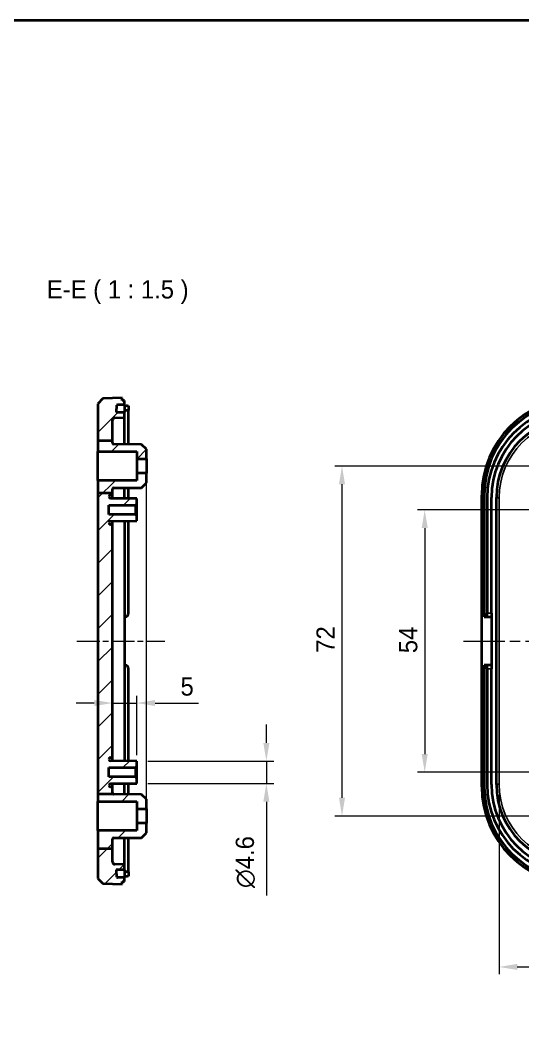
# Model space of a CAD drawing. Header units: millimetres. Extents: x 22 to 3190, y 12 to 574.
# Drawn here: x 2284.1 to 2387.4, y 224.6 to 433.5 of the extents above; entities that cross this region are included whole.
import ezdxf

# ---------------------------------------------------------------- set-up
doc = ezdxf.new("R2010")
doc.units = ezdxf.units.MM
doc.header["$LTSCALE"] = 1.5
doc.linetypes.add('CHAIN', pattern=[0.3543, 0.2362, -0.0295, 0.0591, -0.0295])
doc.layers.get('Defpoints').update_dxf_attribs({"lineweight": 25})
for name, color, linetype, lineweight in [('Border (ISO)', 7, 'Continuous', 35), ('Dimension (ISO)', 7, 'Continuous', 18), ('Sketch Geometry (ISO)', 7, 'Continuous', 18), ('Symbol (ISO)', 7, 'Continuous', 18), ('Visible (ISO)', 7, 'Continuous', 35), ('Visible Narrow (ISO)', 7, 'Continuous', 25)]:
    doc.layers.add(name, color=color, linetype=linetype, lineweight=lineweight)
doc.layers.add('Centerline (ISO)', color=7, linetype='Continuous', lineweight=18, true_color=0x80ffff)
doc.layers.add('Hatch (ISO)', color=1, linetype='Continuous', lineweight=18, true_color=0xff0000)
doc.styles.add('Note Text (TK)', font='')
doc.styles.get('Note Text (TK)').set_extended_font_data('MS PGothic')
doc.dimstyles.new('Default - Method 1b (TK)', dxfattribs={"dimscale": 1.5, "dimtxt": 2.5, "dimasz": 2.5, "dimexe": 1, "dimexo": 1.5, "dimgap": 1, "dimtad": 1, "dimtoh": 1, "dimrnd": 1e-08, "dimdsep": 46, "dimtxsty": 'Note Text (TK)', "dimcen": 0.09, "dimdle": 5, "dimclrd": 100, "dimclre": 100, "dimclrt": 7, "dimadec": 1, "dimazin": 1, "dimtfac": 1, "dimtmove": 0, "dimatfit": 3, "dimfxl": 1, "dimtolj": 1, "dimlwd": -1, "dimlwe": -1, "dimarcsym": 0})

# ---------------------------------------------------------------- blocks, each defined once
blk = doc.blocks.new('図面枠 tk図枠')
at = {"layer": 'Border (ISO)'}
blk.add_line((14.5, 289), (405.5, 289), dxfattribs=at)
blk = doc.blocks.new('*D104')
at = {"layer": 'Defpoints', "color": 0, "transparency": 16777216}
for p in [(2303.03, 296.55), (2308.03, 293.04), (2308.03, 280.05)]:
    blk.add_point(p, dxfattribs=at)
at = {"layer": 'Dimension (ISO)', "color": 100, "transparency": 16777216}
for p, q in [((2308.03, 282.3), (2308.03, 294.54)), ((2299.28, 293.04), (2295.53, 293.04)), ((2303.03, 293.04), (2308.03, 293.04)), ((2311.78, 293.04), (2320.71, 293.04))]:
    blk.add_line(p, q, dxfattribs=at)
for points in [[(2299.28, 293.67), (2299.28, 292.42), (2303.03, 293.04)], [(2311.78, 293.67), (2311.78, 292.42), (2308.03, 293.04)]]:
    blk.add_solid(points, dxfattribs=at)
at = {"layer": 'Dimension (ISO)', "color": 7, "transparency": 16777216, "insert": (2317.03, 296.42), "char_height": 3.75, "attachment_point": 4, "style": 'Note Text (TK)'}
blk.add_mtext('\\A1;5', dxfattribs=at)
blk = doc.blocks.new('*D105')
at = {"layer": 'Defpoints', "color": 0, "transparency": 16777216}
for p in [(2308.03, 281.1), (2308.03, 276.5), (2334.7, 276.5)]:
    blk.add_point(p, dxfattribs=at)
at = {"layer": 'Dimension (ISO)', "color": 100, "transparency": 16777216}
for p, q in [((2334.7, 284.85), (2334.7, 288.6)), ((2310.28, 281.1), (2336.2, 281.1)), ((2334.7, 281.1), (2334.7, 276.5)), ((2310.28, 276.5), (2336.2, 276.5)), ((2334.7, 272.75), (2334.7, 253.48))]:
    blk.add_line(p, q, dxfattribs=at)
for points in [[(2334.07, 284.85), (2335.32, 284.85), (2334.7, 281.1)], [(2334.07, 272.75), (2335.32, 272.75), (2334.7, 276.5)]]:
    blk.add_solid(points, dxfattribs=at)
at = {"layer": 'Dimension (ISO)', "color": 7, "transparency": 16777216, "insert": (2330.39, 254.98), "char_height": 3.75, "attachment_point": 4, "rotation": 90, "style": 'Note Text (TK)'}
blk.add_mtext('\\A1;\\fAIGDT|b0|i0;\\H3.7310;n\\fＭＳ Ｐゴシック|b0|i0;\\H3.7500;4.6', dxfattribs=at)
blk = doc.blocks.new('*D85')
at = {"layer": 'Defpoints', "color": 0, "transparency": 16777216}
for p in [(2402.02, 332.8), (2367.28, 278.8), (2402.02, 278.8)]:
    blk.add_point(p, dxfattribs=at)
at = {"layer": 'Dimension (ISO)', "color": 100, "transparency": 16777216}
for p, q in [((2399.77, 332.8), (2365.78, 332.8)), ((2367.28, 329.05), (2367.28, 282.55)), ((2399.77, 278.8), (2365.78, 278.8))]:
    blk.add_line(p, q, dxfattribs=at)
for points in [[(2366.66, 329.05), (2367.91, 329.05), (2367.28, 332.8)], [(2366.66, 282.55), (2367.91, 282.55), (2367.28, 278.8)]]:
    blk.add_solid(points, dxfattribs=at)
at = {"layer": 'Dimension (ISO)', "color": 7, "transparency": 16777216, "insert": (2363.91, 303.3), "char_height": 3.75, "attachment_point": 4, "rotation": 90, "style": 'Note Text (TK)'}
blk.add_mtext('\\A1;54', dxfattribs=at)
blk = doc.blocks.new('*D86')
at = {"layer": 'Defpoints', "color": 0, "transparency": 16777216}
for p in [(2393.02, 341.8), (2350.26, 269.8), (2393.02, 269.8)]:
    blk.add_point(p, dxfattribs=at)
at = {"layer": 'Dimension (ISO)', "color": 100, "transparency": 16777216}
for p, q in [((2390.77, 341.8), (2348.76, 341.8)), ((2350.26, 338.05), (2350.26, 273.55)), ((2390.77, 269.8), (2348.76, 269.8))]:
    blk.add_line(p, q, dxfattribs=at)
for points in [[(2349.63, 338.05), (2350.88, 338.05), (2350.26, 341.8)], [(2349.63, 273.55), (2350.88, 273.55), (2350.26, 269.8)]]:
    blk.add_solid(points, dxfattribs=at)
at = {"layer": 'Dimension (ISO)', "color": 7, "transparency": 16777216, "insert": (2346.88, 303.39), "char_height": 3.75, "attachment_point": 4, "rotation": 90, "style": 'Note Text (TK)'}
blk.add_mtext('\\A1;72', dxfattribs=at)
blk = doc.blocks.new('*D89')
at = {"layer": 'Defpoints', "color": 0, "transparency": 16777216}
for p in [(2382.59, 276.36), (2525.45, 276.36), (2525.45, 238.75)]:
    blk.add_point(p, dxfattribs=at)
at = {"layer": 'Dimension (ISO)', "color": 100, "transparency": 16777216}
for p, q in [((2382.59, 274.11), (2382.59, 237.25)), ((2525.45, 274.11), (2525.45, 237.25)), ((2386.34, 238.75), (2521.7, 238.75))]:
    blk.add_line(p, q, dxfattribs=at)
for points in [[(2386.34, 239.38), (2386.34, 238.13), (2382.59, 238.75)], [(2521.7, 239.38), (2521.7, 238.13), (2525.45, 238.75)]]:
    blk.add_solid(points, dxfattribs=at)
at = {"layer": 'Dimension (ISO)', "color": 7, "transparency": 16777216, "insert": (2424.95, 242.72), "char_height": 3.75, "attachment_point": 4, "style": 'Note Text (TK)'}
blk.add_mtext('\\A1; 有効寸法 / Max dim. 141', dxfattribs=at)

msp = doc.modelspace()

# ---------------------------------------------------------------- hatches: boundary and pattern name
at = {"layer": 'Hatch (ISO)'}
h = msp.add_hatch(dxfattribs=at)
h.set_pattern_fill('ANSI31', color=256, scale=38.1, style=0)
h.set_pattern_definition([(45, (1985, 6e-07), (-3.367596, 3.367596), [])])
edge = h.paths.add_edge_path()
edge.add_line((2300.0336, 347.0822), (2303.0336, 347.0822))
edge.add_line((2303.0336, 347.0822), (2303.0336, 351.2319))
edge.add_ellipse((2303.5336, 351.2319), major_axis=(-0.5, 0), ratio=1, start_angle=272, end_angle=360, ccw=False)
edge.add_line((2303.5162, 351.7316), (2305.5336, 351.8021))
edge.add_line((2305.5336, 351.8021), (2305.5336, 352.8021))
edge.add_line((2305.5336, 352.8021), (2303.9872, 352.8021))
edge.add_ellipse((2303.9872, 352.9021), major_axis=(0, -0.1), ratio=1, start_angle=268, end_angle=360, ccw=False)
edge.add_line((2303.8873, 352.9056), (2303.9379, 354.3556))
edge.add_ellipse((2304.0378, 354.3521), major_axis=(-0.0999, 0.0035), ratio=1, start_angle=272, end_angle=360, ccw=False)
edge.add_line((2304.0378, 354.4521), (2305.5336, 354.4521))
edge.add_line((2305.5336, 354.4521), (2305.5336, 355.3021))
edge.add_line((2305.5336, 355.3021), (2305.0336, 355.3021))
edge.add_line((2305.0336, 355.3021), (2305.0336, 355.8021))
edge.add_line((2305.0336, 355.8021), (2301.033, 355.6624))
edge.add_line((2301.033, 355.6624), (2300.0336, 354.6275))
edge.add_line((2300.0336, 354.6275), (2300.0336, 347.0822))
edge = h.paths.add_edge_path()
edge.add_line((2300.0336, 336.2669), (2303.0336, 336.2669))
edge.add_line((2303.0336, 336.2669), (2303.0336, 337.017))
edge.add_ellipse((2303.3336, 337.017), major_axis=(-0.3, 0), ratio=1, start_angle=270.3, end_angle=360, ccw=False)
edge.add_line((2303.3321, 337.317), (2309.0337, 337.3469))
edge.add_line((2309.0337, 337.3469), (2310.0336, 338.3521))
edge.add_line((2310.0336, 338.3521), (2310.0336, 340.3021))
edge.add_line((2310.0336, 340.3021), (2308.0336, 340.3021))
edge.add_line((2308.0336, 340.3021), (2308.0336, 338.844))
edge.add_line((2308.0336, 338.844), (2300.0336, 338.8021))
edge.add_line((2300.0336, 338.8021), (2300.0336, 336.2669))
edge = h.paths.add_edge_path()
edge.add_line((2300.0336, 263.1377), (2303.0336, 263.1377))
edge.add_line((2303.0336, 263.1377), (2303.0336, 260.3722))
edge.add_ellipse((2303.5336, 260.3722), major_axis=(-0.0174, -0.4997), ratio=1, start_angle=272, end_angle=360)
edge.add_line((2303.5162, 259.8725), (2305.5336, 259.8021))
edge.add_line((2305.5336, 259.8021), (2305.5336, 258.8021))
edge.add_line((2305.5336, 258.8021), (2303.9872, 258.8021))
edge.add_ellipse((2303.9872, 258.7021), major_axis=(-0.0999, -0.0035), ratio=1, start_angle=268, end_angle=360)
edge.add_line((2303.8873, 258.6986), (2303.9379, 257.2486))
edge.add_ellipse((2304.0378, 257.2521), major_axis=(0, -0.1), ratio=1, start_angle=272, end_angle=360)
edge.add_line((2304.0378, 257.1521), (2305.5336, 257.1521))
edge.add_line((2305.5336, 257.1521), (2305.5336, 256.3021))
edge.add_line((2305.5336, 256.3021), (2305.0336, 256.3021))
edge.add_line((2305.0336, 256.3021), (2305.0336, 255.8021))
edge.add_line((2305.0336, 255.8021), (2301.033, 255.9418))
edge.add_line((2301.033, 255.9418), (2300.0336, 256.9767))
edge.add_line((2300.0336, 256.9767), (2300.0336, 263.1377))
edge = h.paths.add_edge_path()
edge.add_line((2300.0336, 347.0822), (2300.0336, 344.8021))
edge.add_line((2300.0336, 344.8021), (2308.0336, 344.7602))
edge.add_line((2308.0336, 344.7602), (2308.0336, 343.3021))
edge.add_line((2308.0336, 343.3021), (2310.0336, 343.3021))
edge.add_line((2310.0336, 343.3021), (2310.0336, 345.2521))
edge.add_line((2310.0336, 345.2521), (2309.0337, 346.2573))
edge.add_line((2309.0337, 346.2573), (2303.3321, 346.2872))
edge.add_ellipse((2303.3336, 346.5872), major_axis=(-0.0016, -0.3), ratio=1, start_angle=270.3, end_angle=360, ccw=False)
edge.add_line((2303.0336, 346.5872), (2303.0336, 347.0822))
edge.add_line((2303.0336, 347.0822), (2300.0336, 347.0822))
edge = h.paths.add_edge_path()
edge.add_line((2300.0336, 274.3395), (2303.0336, 274.3395))
edge.add_line((2303.0336, 274.3395), (2303.0336, 275.4521))
edge.add_ellipse((2302.7336, 275.4521), major_axis=(0.3, 0), ratio=1, start_angle=0, end_angle=90)
edge.add_line((2302.7336, 275.7521), (2302.6536, 275.7521))
edge.add_ellipse((2302.6536, 276.1221), major_axis=(0, -0.37), ratio=1, start_angle=270, end_angle=360, ccw=False)
edge.add_ellipse((2302.6532, 276.1039), major_axis=(-0.3696, 0.0182), ratio=1, start_angle=273.115949, end_angle=360, ccw=False)
edge.add_line((2302.6513, 276.4739), (2308.0336, 276.5021))
edge.add_line((2308.0336, 276.5021), (2308.0336, 277.5521))
edge.add_line((2308.0336, 277.5521), (2307.7336, 277.8521))
edge.add_line((2307.7336, 277.8521), (2302.2836, 277.8521))
edge.add_line((2302.2836, 277.8521), (2302.2836, 279.7521))
edge.add_line((2302.2836, 279.7521), (2307.7336, 279.7521))
edge.add_line((2307.7336, 279.7521), (2308.0336, 280.0521))
edge.add_line((2308.0336, 280.0521), (2308.0336, 281.1021))
edge.add_line((2308.0336, 281.1021), (2302.6513, 281.1303))
edge.add_ellipse((2302.6532, 281.5003), major_axis=(-0.0019, -0.37), ratio=1, start_angle=273.115949, end_angle=360, ccw=False)
edge.add_ellipse((2302.6536, 281.4821), major_axis=(-0.37, 0), ratio=1, start_angle=270, end_angle=360, ccw=False)
edge.add_line((2302.6536, 281.8521), (2302.7336, 281.8521))
edge.add_ellipse((2302.7336, 282.1521), major_axis=(0, -0.3), ratio=1, start_angle=0, end_angle=90)
edge.add_line((2303.0336, 282.1521), (2303.0336, 329.4521))
edge.add_ellipse((2302.7336, 329.4521), major_axis=(0.3, 0), ratio=1, start_angle=0, end_angle=90)
edge.add_line((2302.7336, 329.7521), (2302.6536, 329.7521))
edge.add_ellipse((2302.6536, 330.1221), major_axis=(0, -0.37), ratio=1, start_angle=270, end_angle=360, ccw=False)
edge.add_ellipse((2302.6532, 330.1039), major_axis=(-0.3696, 0.0182), ratio=1, start_angle=273.115949, end_angle=360, ccw=False)
edge.add_line((2302.6513, 330.4739), (2308.0336, 330.5021))
edge.add_line((2308.0336, 330.5021), (2308.0336, 331.5521))
edge.add_line((2308.0336, 331.5521), (2307.7336, 331.8521))
edge.add_line((2307.7336, 331.8521), (2302.2836, 331.8521))
edge.add_line((2302.2836, 331.8521), (2302.2836, 333.7521))
edge.add_line((2302.2836, 333.7521), (2307.7336, 333.7521))
edge.add_line((2307.7336, 333.7521), (2308.0336, 334.0521))
edge.add_line((2308.0336, 334.0521), (2308.0336, 335.1021))
edge.add_line((2308.0336, 335.1021), (2302.6513, 335.1303))
edge.add_ellipse((2302.6532, 335.5003), major_axis=(-0.0019, -0.37), ratio=1, start_angle=273.115949, end_angle=360, ccw=False)
edge.add_ellipse((2302.6536, 335.4821), major_axis=(-0.37, 0), ratio=1, start_angle=270, end_angle=360, ccw=False)
edge.add_line((2302.6536, 335.8521), (2302.7336, 335.8521))
edge.add_ellipse((2302.7336, 336.1521), major_axis=(0, -0.3), ratio=1, start_angle=0, end_angle=90)
edge.add_line((2303.0336, 336.1521), (2303.0336, 336.2669))
edge.add_line((2303.0336, 336.2669), (2300.0336, 336.2669))
edge.add_line((2300.0336, 336.2669), (2300.0336, 274.3395))
edge = h.paths.add_edge_path()
edge.add_line((2300.0336, 263.1377), (2303.0336, 263.1377))
edge.add_line((2303.0336, 263.1377), (2303.0336, 265.017))
edge.add_ellipse((2303.3336, 265.017), major_axis=(-0.3, 0), ratio=1, start_angle=270.3, end_angle=360, ccw=False)
edge.add_line((2303.3321, 265.317), (2309.0337, 265.3469))
edge.add_line((2309.0337, 265.3469), (2310.0336, 266.3521))
edge.add_line((2310.0336, 266.3521), (2310.0336, 268.3021))
edge.add_line((2310.0336, 268.3021), (2308.0336, 268.3021))
edge.add_line((2308.0336, 268.3021), (2308.0336, 266.844))
edge.add_line((2308.0336, 266.844), (2300.0336, 266.8021))
edge.add_line((2300.0336, 266.8021), (2300.0336, 263.1377))
edge = h.paths.add_edge_path()
edge.add_ellipse((2303.3336, 274.5872), major_axis=(-0.0016, -0.3), ratio=1, start_angle=325.939702, end_angle=360)
edge.add_line((2303.3321, 274.2872), (2309.0337, 274.2573))
edge.add_line((2309.0337, 274.2573), (2310.0336, 273.2521))
edge.add_line((2310.0336, 273.2521), (2310.0336, 271.3021))
edge.add_line((2310.0336, 271.3021), (2308.0336, 271.3021))
edge.add_line((2308.0336, 271.3021), (2308.0336, 272.7602))
edge.add_line((2308.0336, 272.7602), (2300.0336, 272.8021))
edge.add_line((2300.0336, 272.8021), (2300.0336, 274.3395))
edge.add_line((2300.0336, 274.3395), (2303.0336, 274.3395))
edge.add_line((2303.0336, 274.3395), (2303.1643, 274.3395))

# ---------------------------------------------------------------- linework, layer by layer
at = {"layer": 'Centerline (ISO)', "linetype": 'CHAIN', "ltscale": 13.422923}
msp.add_line((2295.6641, 305.8021), (2313.7836, 305.8021), dxfattribs=at)
at = {"layer": 'Centerline (ISO)', "linetype": 'CHAIN', "ltscale": 23.990969}
msp.add_line((2375.2707, 305.8021), (2532.7707, 305.8021), dxfattribs=at)
at = {"layer": 'Sketch Geometry (ISO)'}
msp.add_line((2310.0336, 273.2521), (2310.0336, 338.3521), dxfattribs=at)
at = {"layer": 'Visible (ISO)'}
for p, q in [((2301.033, 355.6624), (2300.0336, 354.6275)), ((2305.0336, 355.8021), (2301.033, 355.6624)), ((2305.0336, 355.3021), (2305.0336, 355.8021)), ((2305.5336, 355.3021), (2305.0336, 355.3021)), ((2305.5336, 354.4521), (2305.5336, 355.3021)), ((2300.0336, 354.6275), (2300.0336, 347.0822)), ((2303.8873, 352.9056), (2303.9379, 354.3556)), ((2304.0378, 354.4521), (2305.5336, 354.4521)), ((2305.5336, 354.3521), (2305.5336, 354.4521)), ((2305.5336, 354.3521), (2305.5336, 352.9021)), ((2305.5336, 354.2021), (2305.8336, 354.2021)), ((2305.5336, 353.3021), (2305.8336, 353.3021)), ((2306.1336, 354.2021), (2305.8336, 354.2021)), ((2305.8336, 353.3021), (2306.1336, 353.3021)), ((2306.3336, 354.1979), (2306.3336, 353.2976)), ((2306.3336, 346.2715), (2306.3336, 353.2976)), ((2303.0336, 347.0822), (2303.0336, 351.2319)), ((2303.5162, 351.7316), (2305.5336, 351.8021)), ((2305.5336, 352.8021), (2303.9872, 352.8021)), ((2305.5336, 352.8021), (2305.5336, 352.9021)), ((2305.5336, 351.8021), (2305.5336, 352.8021)), ((2305.5336, 346.2757), (2305.5336, 351.8021)), ((2300.0336, 347.0822), (2300.0336, 344.8021)), ((2300.0336, 347.0822), (2303.0336, 347.0822)), ((2303.0336, 346.5872), (2303.0336, 347.0822)), ((2300.0336, 344.8021), (2308.0336, 344.7602)), ((2300.0336, 338.8021), (2300.0336, 344.8021)), ((2309.0337, 346.2573), (2303.3321, 346.2872)), ((2308.0336, 344.7602), (2308.0336, 343.3021)), ((2310.0336, 345.2521), (2309.0337, 346.2573)), ((2310.0336, 343.3021), (2310.0336, 345.2521)), ((2308.0336, 343.3021), (2310.0336, 343.3021)), ((2308.0336, 343.3021), (2308.0336, 340.3021)), ((2310.0336, 343.3021), (2310.0336, 340.3021)), ((2308.0336, 338.844), (2300.0336, 338.8021)), ((2300.0336, 338.8021), (2300.0336, 336.2669)), ((2310.0336, 340.3021), (2308.0336, 340.3021)), ((2308.0336, 340.3021), (2308.0336, 338.844)), ((2310.0336, 338.3521), (2310.0336, 340.3021)), ((2303.0336, 336.2669), (2303.0336, 337.017)), ((2303.3321, 337.317), (2309.0337, 337.3469)), ((2305.5336, 335.3121), (2305.5336, 337.3285)), ((2306.3336, 335.3021), (2306.3336, 337.3327)), ((2309.0337, 337.3469), (2310.0336, 338.3521)), ((2300.0336, 336.2669), (2300.0336, 274.3395)), ((2300.0336, 336.2669), (2303.0336, 336.2669)), ((2308.0336, 335.1021), (2302.6513, 335.1303)), ((2302.6536, 335.8521), (2302.7336, 335.8521)), ((2303.0336, 336.1521), (2303.0336, 336.2669)), ((2303.0336, 335.1283), (2303.0336, 336.1521)), ((2305.5336, 335.3121), (2305.5336, 335.1152)), ((2306.3336, 335.111), (2306.3336, 335.3021)), ((2308.0336, 334.0521), (2308.0336, 335.1021)), ((2379.0207, 275.7899), (2379.0207, 335.8143)), ((2379.5207, 335.8021), (2379.5207, 310.8021)), ((2380.1207, 335.3021), (2380.1207, 311.5021)), ((2381.0207, 311.5021), (2381.0207, 335.3021)), ((2382.0207, 276.292), (2382.0207, 335.3121)), ((2302.2836, 331.8521), (2302.2836, 333.7521)), ((2302.2836, 333.7521), (2307.7336, 333.7521)), ((2307.7336, 333.7521), (2308.0336, 334.0521)), ((2307.7336, 333.7521), (2307.7336, 331.8521)), ((2308.0336, 331.5521), (2308.0336, 334.0521)), ((2307.7336, 331.8521), (2302.2836, 331.8521)), ((2302.6513, 330.4739), (2308.0336, 330.5021)), ((2303.0336, 329.4521), (2303.0336, 330.4759)), ((2305.5336, 330.489), (2305.5336, 281.1152)), ((2306.3336, 311.5021), (2306.3336, 330.4932)), ((2308.0336, 331.5521), (2307.7336, 331.8521)), ((2308.0336, 330.5021), (2308.0336, 331.5521)), ((2302.7336, 329.7521), (2302.6536, 329.7521)), ((2303.0336, 282.1521), (2303.0336, 329.4521)), ((2380.1207, 310.8021), (2380.1207, 311.5021)), ((2381.0207, 311.5021), (2381.0207, 310.8021)), ((2305.5336, 310.8021), (2305.6336, 310.8021)), ((2379.5207, 310.8021), (2380.1207, 310.8021)), ((2380.1207, 310.8021), (2381.0207, 310.8021)), ((2381.0207, 310.8021), (2381.0207, 300.8021)), ((2305.6336, 300.8021), (2305.5336, 300.8021)), ((2306.3336, 281.111), (2306.3336, 300.1021)), ((2379.5207, 300.8021), (2379.5207, 275.8021)), ((2380.1207, 300.8021), (2379.5207, 300.8021)), ((2380.1207, 300.1021), (2380.1207, 300.8021)), ((2381.0207, 300.8021), (2380.1207, 300.8021)), ((2380.1207, 300.1021), (2380.1207, 276.3021)), ((2381.0207, 300.8021), (2381.0207, 300.1021)), ((2381.0207, 276.3021), (2381.0207, 300.1021)), ((2303.0336, 281.1283), (2303.0336, 282.1521)), ((2308.0336, 281.1021), (2302.6513, 281.1303)), ((2302.6536, 281.8521), (2302.7336, 281.8521)), ((2307.7336, 279.7521), (2308.0336, 280.0521)), ((2308.0336, 280.0521), (2308.0336, 281.1021)), ((2308.0336, 277.5521), (2308.0336, 280.0521)), ((2302.2836, 277.8521), (2302.2836, 279.7521)), ((2302.2836, 279.7521), (2307.7336, 279.7521)), ((2307.7336, 277.8521), (2302.2836, 277.8521)), ((2307.7336, 279.7521), (2307.7336, 277.8521)), ((2308.0336, 277.5521), (2307.7336, 277.8521)), ((2302.6513, 276.4739), (2308.0336, 276.5021)), ((2302.7336, 275.7521), (2302.6536, 275.7521)), ((2303.0336, 275.4521), (2303.0336, 276.4759)), ((2305.5336, 276.489), (2305.5336, 276.292)), ((2305.5336, 274.2757), (2305.5336, 276.292)), ((2306.3336, 276.3021), (2306.3336, 276.4932)), ((2306.3336, 274.2715), (2306.3336, 276.3021)), ((2308.0336, 276.5021), (2308.0336, 277.5521)), ((2300.0336, 274.3395), (2303.1643, 274.3395)), ((2300.0336, 274.3395), (2300.0336, 272.8021)), ((2303.0336, 274.3395), (2303.0336, 275.4521)), ((2309.0337, 274.2573), (2303.3321, 274.2872)), ((2310.0336, 273.2521), (2309.0337, 274.2573)), ((2300.0336, 272.8021), (2308.0336, 272.7602)), ((2300.0336, 266.8021), (2300.0336, 272.8021)), ((2308.0336, 272.7602), (2308.0336, 271.3021)), ((2310.0336, 271.3021), (2310.0336, 273.2521)), ((2308.0336, 271.3021), (2310.0336, 271.3021)), ((2308.0336, 271.3021), (2308.0336, 268.3021)), ((2310.0336, 271.3021), (2310.0336, 268.3021)), ((2310.0336, 268.3021), (2308.0336, 268.3021)), ((2308.0336, 268.3021), (2308.0336, 266.844)), ((2310.0336, 266.3521), (2310.0336, 268.3021)), ((2308.0336, 266.844), (2300.0336, 266.8021)), ((2300.0336, 266.8021), (2300.0336, 263.1377)), ((2303.3321, 265.317), (2309.0337, 265.3469)), ((2305.5336, 259.8021), (2305.5336, 265.3285)), ((2306.3336, 258.3065), (2306.3336, 265.3327)), ((2309.0337, 265.3469), (2310.0336, 266.3521)), ((2303.0336, 263.1377), (2303.0336, 265.017)), ((2300.0336, 263.1377), (2303.0336, 263.1377)), ((2300.0336, 263.1377), (2300.0336, 256.9767)), ((2303.0336, 260.3722), (2303.0336, 263.1377)), ((2305.5336, 259.8021), (2303.5162, 259.8725)), ((2305.5336, 258.8021), (2305.5336, 259.8021)), ((2300.0336, 256.9767), (2301.033, 255.9418)), ((2303.9379, 257.2486), (2303.8873, 258.6986)), ((2303.9872, 258.8021), (2305.5336, 258.8021)), ((2305.5336, 257.1521), (2304.0378, 257.1521)), ((2305.5336, 258.7021), (2305.5336, 258.8021)), ((2305.5336, 258.7021), (2305.5336, 257.2521)), ((2305.5336, 258.3021), (2305.8336, 258.3021)), ((2305.5336, 257.4021), (2305.8336, 257.4021)), ((2305.5336, 257.1521), (2305.5336, 257.2521)), ((2305.5336, 256.3021), (2305.5336, 257.1521)), ((2306.1336, 258.3021), (2305.8336, 258.3021)), ((2305.8336, 257.4021), (2306.1336, 257.4021)), ((2306.3336, 258.3065), (2306.3336, 257.4063)), ((2301.033, 255.9418), (2305.0336, 255.8021)), ((2305.0336, 255.8021), (2305.0336, 256.3021)), ((2305.0336, 256.3021), (2305.5336, 256.3021))]:
    msp.add_line(p, q, dxfattribs=at)
for centre, radius, start, end in [((2399.0207, 335.8021), 19.5, 90, 180), ((2304.0378, 354.3521), 0.1, 90, 178), ((2399.0207, 335.3021), 18.9, 91.2127, 180), ((2399.0207, 335.3021), 18, 91.273344, 180), ((2303.5336, 351.2319), 0.5, 92, 180), ((2303.9872, 352.9021), 0.1, 178, 270), ((2303.3336, 346.5872), 0.3, 180, 269.7), ((2303.3336, 337.017), 0.3, 90.3, 180), ((2302.6536, 335.4821), 0.37, 90, 180), ((2302.6532, 335.5003), 0.37, 182.815949, 269.7), ((2302.7336, 336.1521), 0.3, 270, 0), ((2302.6532, 330.1039), 0.37, 90.3, 177.184051), ((2302.6536, 330.1221), 0.37, 180, 270), ((2302.7336, 329.4521), 0.3, 0, 90), ((2305.6336, 311.5021), 0.7, 270, 0), ((2305.6336, 300.1021), 0.7, 0, 90), ((2302.7336, 282.1521), 0.3, 270, 0), ((2302.6536, 281.4821), 0.37, 90, 180), ((2302.6532, 281.5003), 0.37, 182.815949, 269.7), ((2302.6532, 276.1039), 0.37, 90.3, 177.184051), ((2302.6536, 276.1221), 0.37, 180, 270), ((2302.7336, 275.4521), 0.3, 0, 90), ((2399.0207, 275.8021), 19.5, 180, 270), ((2399.0207, 276.3021), 18.9, 180, 268.7873), ((2399.0207, 276.3021), 18, 180, 268.726656), ((2303.3336, 274.5872), 0.3, 180, 235.639702), ((2303.3336, 274.5872), 0.3, 235.639702, 269.7), ((2303.3336, 265.017), 0.3, 90.3, 180), ((2303.5336, 260.3722), 0.5, 180, 268), ((2303.9872, 258.7021), 0.1, 90, 182), ((2304.0378, 257.2521), 0.1, 182, 270)]:
    msp.add_arc(centre, radius, start, end, dxfattribs=at)
for centre, major_axis in [((2399.0329, 335.7899), (-14.1594, 14.1594)), ((2398.5308, 335.292), (-11.6815, 11.6815)), ((2399.0329, 275.8143), (-14.1594, -14.1594)), ((2398.5308, 276.3122), (-11.6815, -11.6815))]:
    msp.add_ellipse(centre, major_axis=major_axis, ratio=0.99878277, start_param=5.49839613, end_param=7.06797448, dxfattribs=at)
for points, knots in [([(2306.1336, 354.2021), (2306.1529, 354.2021), (2306.1708, 354.2021), (2306.2316, 354.2019), (2306.2701, 354.2016), (2306.3211, 354.2003), (2306.3336, 354.1992), (2306.3336, 354.1979)], [-0.2706760362, -0.2706760362, -0.2706760362, -0.2706760362, -0.2637289267, -0.2637289267, -0.2448933041, -0.2448933041, -0.2260576815, -0.2260576815, -0.2260576815, -0.2260576815]), ([(2306.3336, 353.2976), (2306.3336, 353.299), (2306.3211, 353.3002), (2306.2701, 353.3016), (2306.2316, 353.3019), (2306.1708, 353.3021), (2306.1529, 353.3021), (2306.1336, 353.3021)], [0.2260623676, 0.2260623676, 0.2260623676, 0.2260623676, 0.2448981223, 0.2448981223, 0.2637338769, 0.2637338769, 0.2706810425, 0.2706810425, 0.2706810425, 0.2706810425]), ([(2306.1336, 258.3021), (2306.1529, 258.3021), (2306.1708, 258.3021), (2306.2316, 258.3023), (2306.2701, 258.3026), (2306.3211, 258.304), (2306.3336, 258.3051), (2306.3336, 258.3065)], [0.0307221969, 0.0307221969, 0.0307221969, 0.0307221969, 0.0376693625, 0.0376693625, 0.0565051171, 0.0565051171, 0.0753408718, 0.0753408718, 0.0753408718, 0.0753408718]), ([(2306.3336, 257.4063), (2306.3336, 257.405), (2306.3211, 257.4039), (2306.2701, 257.4026), (2306.2316, 257.4023), (2306.1708, 257.4021), (2306.1529, 257.4021), (2306.1336, 257.4021)], [-0.0753405433, -0.0753405433, -0.0753405433, -0.0753405433, -0.0565049207, -0.0565049207, -0.0376692981, -0.0376692981, -0.0307221886, -0.0307221886, -0.0307221886, -0.0307221886])]:
    msp.add_open_spline(points, degree=3, knots=knots, dxfattribs=at)
at = {"layer": 'Visible Narrow (ISO)'}
for p, q in [((2382.0207, 335.3121), (2382.0912, 335.2417)), ((2382.5909, 335.2417), (2382.0912, 335.2417)), ((2382.0912, 335.2417), (2382.0912, 276.3625)), ((2382.5909, 276.3625), (2382.5909, 335.2417)), ((2381.0207, 311.5021), (2380.1207, 311.5021)), ((2380.1207, 300.1021), (2381.0207, 300.1021)), ((2382.0912, 276.3625), (2382.0207, 276.292)), ((2382.0912, 276.3625), (2382.5909, 276.3625))]:
    msp.add_line(p, q, dxfattribs=at)
for centre, major_axis, ratio in [((2398.6006, 335.2222), (-11.6806, 11.6806), 0.99885641), ((2398.6006, 335.2222), (-11.3275, 11.3275), 0.99878277), ((2398.6006, 276.382), (-11.6806, -11.6806), 0.99885641), ((2398.6006, 276.382), (-11.3275, -11.3275), 0.99878277)]:
    msp.add_ellipse(centre, major_axis=major_axis, ratio=ratio, start_param=5.49839613, end_param=7.06797448, dxfattribs=at)

# ---------------------------------------------------------------- block references
at = {"xscale": 1.5, "yscale": 1.5, "zscale": 1.5}
msp.add_blockref('図面枠 tk図枠', (1985, 0), dxfattribs=at)

# ---------------------------------------------------------------- texts
at = {"layer": 'Symbol (ISO)', "color": 7, "insert": (2289.5206, 375.1413), "char_height": 3.75, "attachment_point": 7, "style": 'Note Text (TK)'}
msp.add_mtext('E-E ( 1 : 1.5 )', dxfattribs=at)

# ---------------------------------------------------------------- dimensions: what is measured, and where the dimension line sits
at = {"layer": 'Dimension (ISO)', "color": 100, "true_color": 0x00ff3f}
for base, p1, p2, picture, middle in [((2350.2598, 269.8021), (2393.0207, 341.8021), (2393.0207, 269.8021), '*D86', (2350.2598, 305.8021)), ((2367.2809, 278.8021), (2402.0207, 332.8021), (2402.0207, 278.8021), '*D85', (2367.2809, 305.8021))]:
    dim = msp.add_linear_dim(base=base, p1=p1, p2=p2, angle=90, dimstyle='Default - Method 1b (TK)', override={"dimtoh": 0, "dimdec": 2, "dimtp": 0, "dimtm": 0, "dimtdec": 2, "dimtofl": 0, "dimatfit": 1}, dxfattribs=at)
    dim.commit()
    dim.dimension.update_dxf_attribs({"geometry": picture, "text_midpoint": middle, "dimtype": 160})
dim = msp.add_linear_dim(base=(2308.0336, 293.0424), p1=(2303.0336, 296.5527), p2=(2308.0336, 280.0521), dimstyle='Default - Method 1b (TK)', override={"dimtoh": 0, "dimdec": 2, "dimse1": 1, "dimtp": 0, "dimtm": 0, "dimtdec": 2, "dimtofl": 1, "dimatfit": 1}, dxfattribs=at)
dim.commit()
dim.dimension.update_dxf_attribs({"geometry": '*D104', "text_midpoint": (2318.1203, 293.0424), "dimtype": 160})
dim = msp.add_linear_dim(base=(2334.6982, 276.5021), p1=(2308.0336, 281.1021), p2=(2308.0336, 276.5021), angle=90, text='\\fAIGDT|b0|i0;\\H3.7310;n\\fＭＳ Ｐゴシック|b0|i0;\\H3.7500;<>', dimstyle='Default - Method 1b (TK)', override={"dimtoh": 0, "dimdec": 2, "dimtp": 0, "dimtm": 0, "dimtdec": 2, "dimtofl": 1, "dimatfit": 1}, dxfattribs=at)
dim.commit()
dim.dimension.update_dxf_attribs({"geometry": '*D105', "text_midpoint": (2334.6982, 260.1264), "dimtype": 160})
dim = msp.add_linear_dim(base=(2525.4506, 238.7532), p1=(2382.5909, 276.3625), p2=(2525.4506, 276.3625), text=' 有効寸法 / Max dim. 141', dimstyle='Default - Method 1b (TK)', override={"dimtoh": 0, "dimdec": 2, "dimtp": 0, "dimtm": 0, "dimtdec": 2, "dimtofl": 0, "dimatfit": 1}, dxfattribs=at)
dim.commit()
dim.dimension.update_dxf_attribs({"geometry": '*D89', "text_midpoint": (2454.0207, 238.7532), "dimtype": 160})

doc.saveas('drawing.dxf')
